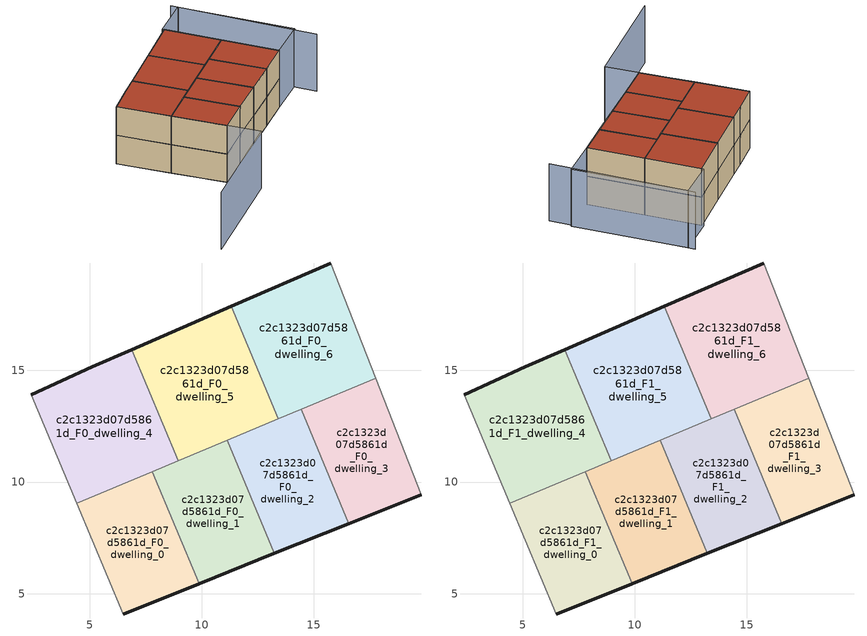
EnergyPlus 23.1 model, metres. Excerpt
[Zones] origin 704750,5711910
c2c1323d07d5861d_F0_dwelling_0
 floor ground (EU_floor_Construction): 9.89,5.46 7.8,10.46 4.42,9.04 6.49,4.1 z0
 wall outside (EU_wall_Construction): 9.89,5.46 6.49,4.1 z0:3
 wall to c2c1323d07d5861d_F0_dwelling_1 (EU_wall_Construction): 7.8,10.46 9.89,5.46 z0:3
 wall adiabatic (EU_wall_Construction): 6.49,4.1 4.42,9.04 z0:3
 wall to c2c1323d07d5861d_F0_dwelling_4 (EU_wall_Construction): 4.42,9.04 7.8,10.46 z0:3
c2c1323d07d5861d_F0_dwelling_1
 floor ground (EU_floor_Construction): 13.25,6.81 11.14,11.86 7.8,10.46 9.89,5.46 z0
 wall outside (EU_wall_Construction): 13.25,6.81 9.89,5.46 z0:3
 wall to c2c1323d07d5861d_F0_dwelling_2 (EU_wall_Construction): 11.14,11.86 13.25,6.81 z0:3
 wall to c2c1323d07d5861d_F0_dwelling_5 (EU_wall_Construction): 8.96,10.95 11.14,11.86 z0:3
 wall to c2c1323d07d5861d_F0_dwelling_4 (EU_wall_Construction): 7.8,10.46 8.96,10.95 z0:3
c2c1323d07d5861d_F0_dwelling_2
 floor ground (EU_floor_Construction): 16.58,8.15 14.44,13.24 11.14,11.86 13.25,6.81 z0
 wall outside (EU_wall_Construction): 16.58,8.15 13.25,6.81 z0:3
 wall to c2c1323d07d5861d_F0_dwelling_3 (EU_wall_Construction): 14.44,13.24 16.58,8.15 z0:3
 wall to c2c1323d07d5861d_F0_dwelling_6 (EU_wall_Construction): 13.43,12.82 14.44,13.24 z0:3
 wall to c2c1323d07d5861d_F0_dwelling_5 (EU_wall_Construction): 11.14,11.86 13.43,12.82 z0:3
c2c1323d07d5861d_F0_dwelling_3
 floor ground (EU_floor_Construction): 19.8,9.44 17.78,14.64 14.44,13.24 16.58,8.15 z0
 wall outside (EU_wall_Construction): 19.8,9.44 16.58,8.15 z0:3
 wall adiabatic (EU_wall_Construction): 17.78,14.64 19.8,9.44 z0:3
 wall to c2c1323d07d5861d_F0_dwelling_6 (EU_wall_Construction): 14.44,13.24 17.78,14.64 z0:3
c2c1323d07d5861d_F0_dwelling_4
 floor ground (EU_floor_Construction): 8.96,10.95 6.88,15.92 5.11,15.15 2.39,13.9 4.42,9.04 z0
 wall outside (EU_wall_Construction): 2.39,13.9 5.11,15.15 6.88,15.92 z0:3
 wall to c2c1323d07d5861d_F0_dwelling_5 (EU_wall_Construction): 6.88,15.92 8.96,10.95 z0:3
 wall adiabatic (EU_wall_Construction): 4.42,9.04 2.39,13.9 z0:3
c2c1323d07d5861d_F0_dwelling_5
 floor ground (EU_floor_Construction): 13.43,12.82 11.32,17.85 6.88,15.92 8.96,10.95 z0
 wall outside (EU_wall_Construction): 6.88,15.92 11.32,17.85 z0:3
 wall to c2c1323d07d5861d_F0_dwelling_6 (EU_wall_Construction): 11.32,17.85 13.43,12.82 z0:3
c2c1323d07d5861d_F0_dwelling_6
 floor ground (EU_floor_Construction): 17.78,14.64 15.77,19.79 11.32,17.85 13.43,12.82 z0
 wall outside (EU_wall_Construction): 11.32,17.85 15.77,19.79 z0:3
 wall adiabatic (EU_wall_Construction): 15.77,19.79 17.78,14.64 z0:3
c2c1323d07d5861d_F1_dwelling_0
 floor to c2c1323d07d5861d_F0_dwelling_0 (EU_floor_Construction): 9.89,5.46 7.8,10.46 4.42,9.04 6.49,4.1 z3
 wall outside (EU_wall_Construction): 9.89,5.46 6.49,4.1 z3:6
 wall to c2c1323d07d5861d_F1_dwelling_1 (EU_wall_Construction): 7.8,10.46 9.89,5.46 z3:6
 wall adiabatic (EU_wall_Construction): 6.49,4.1 4.42,9.04 z3:6
 wall to c2c1323d07d5861d_F1_dwelling_4 (EU_wall_Construction): 4.42,9.04 7.8,10.46 z3:6
 roof outside (EU_roof_Construction): 7.8,10.46 9.89,5.46 6.49,4.1 4.42,9.04 z6
c2c1323d07d5861d_F1_dwelling_1
 floor to c2c1323d07d5861d_F0_dwelling_1 (EU_floor_Construction): 13.25,6.81 11.14,11.86 7.8,10.46 9.89,5.46 z3
 wall outside (EU_wall_Construction): 13.25,6.81 9.89,5.46 z3:6
 wall to c2c1323d07d5861d_F1_dwelling_2 (EU_wall_Construction): 11.14,11.86 13.25,6.81 z3:6
 wall to c2c1323d07d5861d_F1_dwelling_5 (EU_wall_Construction): 8.96,10.95 11.14,11.86 z3:6
 wall to c2c1323d07d5861d_F1_dwelling_4 (EU_wall_Construction): 7.8,10.46 8.96,10.95 z3:6
 roof outside (EU_roof_Construction): 11.14,11.86 13.25,6.81 9.89,5.46 7.8,10.46 z6
c2c1323d07d5861d_F1_dwelling_2
 floor to c2c1323d07d5861d_F0_dwelling_2 (EU_floor_Construction): 16.58,8.15 14.44,13.24 11.14,11.86 13.25,6.81 z3
 wall outside (EU_wall_Construction): 16.58,8.15 13.25,6.81 z3:6
 wall to c2c1323d07d5861d_F1_dwelling_3 (EU_wall_Construction): 14.44,13.24 16.58,8.15 z3:6
 wall to c2c1323d07d5861d_F1_dwelling_6 (EU_wall_Construction): 13.43,12.82 14.44,13.24 z3:6
 wall to c2c1323d07d5861d_F1_dwelling_5 (EU_wall_Construction): 11.14,11.86 13.43,12.82 z3:6
 roof outside (EU_roof_Construction): 14.44,13.24 16.58,8.15 13.25,6.81 11.14,11.86 z6
c2c1323d07d5861d_F1_dwelling_3
 floor to c2c1323d07d5861d_F0_dwelling_3 (EU_floor_Construction): 19.8,9.44 17.78,14.64 14.44,13.24 16.58,8.15 z3
 wall outside (EU_wall_Construction): 19.8,9.44 16.58,8.15 z3:6
 wall adiabatic (EU_wall_Construction): 17.78,14.64 19.8,9.44 z3:6
 wall to c2c1323d07d5861d_F1_dwelling_6 (EU_wall_Construction): 14.44,13.24 17.78,14.64 z3:6
 roof outside (EU_roof_Construction): 17.78,14.64 19.8,9.44 16.58,8.15 14.44,13.24 z6
c2c1323d07d5861d_F1_dwelling_4
 floor to c2c1323d07d5861d_F0_dwelling_4 (EU_floor_Construction): 8.96,10.95 6.88,15.92 5.11,15.15 2.39,13.9 4.42,9.04 z3
 wall outside (EU_wall_Construction): 2.39,13.9 5.11,15.15 6.88,15.92 z3:6
 wall to c2c1323d07d5861d_F1_dwelling_5 (EU_wall_Construction): 6.88,15.92 8.96,10.95 z3:6
 wall adiabatic (EU_wall_Construction): 4.42,9.04 2.39,13.9 z3:6
 roof outside (EU_roof_Construction): 6.88,15.92 8.96,10.95 4.42,9.04 2.39,13.9 5.11,15.15 z6
c2c1323d07d5861d_F1_dwelling_5
 floor to c2c1323d07d5861d_F0_dwelling_5 (EU_floor_Construction): 13.43,12.82 11.32,17.85 6.88,15.92 8.96,10.95 z3
 wall outside (EU_wall_Construction): 6.88,15.92 11.32,17.85 z3:6
 wall to c2c1323d07d5861d_F1_dwelling_6 (EU_wall_Construction): 11.32,17.85 13.43,12.82 z3:6
 roof outside (EU_roof_Construction): 11.32,17.85 13.43,12.82 8.96,10.95 6.88,15.92 z6
c2c1323d07d5861d_F1_dwelling_6
 floor to c2c1323d07d5861d_F0_dwelling_6 (EU_floor_Construction): 17.78,14.64 15.77,19.79 11.32,17.85 13.43,12.82 z3
 wall outside (EU_wall_Construction): 11.32,17.85 15.77,19.79 z3:6
 wall adiabatic (EU_wall_Construction): 15.77,19.79 17.78,14.64 z3:6
 roof outside (EU_roof_Construction): 15.77,19.79 17.78,14.64 13.43,12.82 11.32,17.85 z6
shading: 2.39,13.9 7.77,1.09 / 7.77,1.09 -2.87,-3.38 / 24.22,8.76 19.34,22.1 / 19.8,9.44 15.7,19.98 / 15.7,19.98 19.57,21.49 / 19.57,21.49 23.67,10.95 / 23.67,10.95 19.8,9.44 z0:6
[Building]
EU S2 Campaign: North Axis=0; Terrain=City; Solar Distribution=FullExterior
[Site:Location]
London: Latitude=51.5; Longitude=-0.5; Time Zone=0; Elevation=25
[SizingPeriod:WeatherFileDays]
AnnualSizingPeriod: Begin Month=1; Begin Day of Month=1; End Month=12; End Day of Month=31; Day of Week for Start Day=Monday; Use Weather File Daylight Saving Period=No; Use Weather File Rain and Snow Indicators=No
[MATERIAL]
EU_InternalMass_Material: Roughness=MediumRough; Thickness=0.1; Conductivity=1; Density=1800; Specific Heat=900; Thermal Absorptance=0.9; Solar Absorptance=0.7; Visible Absorptance=0.7
[MATERIAL:NOMASS] Roughness=MediumRough; Thermal Absorptance=0.9; Solar Absorptance=0.7; Visible Absorptance=0.7
Name | Thermal Resistance
EU_wall_NoMass | 0.56902
EU_roof_NoMass | 2.50178
EU_floor_NoMass | 1.93
[CONSTRUCTION]
EU_wall_Construction: EU_wall_NoMass
EU_roof_Construction: EU_roof_NoMass
EU_floor_Construction: EU_floor_NoMass
EU_InternalMass_Construction: EU_InternalMass_Material
[ZONE] Type=1; Multiplier=1; Ceiling Height=autocalculate; Floor Area=autocalculate; Part of Total Floor Area=Yes
Name | Volume
c2c1323d07d5861d_F0_dwelling_0; c2c1323d07d5861d_F1_dwelling_0 | 59.113
c2c1323d07d5861d_F0_dwelling_1; c2c1323d07d5861d_F1_dwelling_1 | 59.1145
c2c1323d07d5861d_F0_dwelling_2; c2c1323d07d5861d_F1_dwelling_2 | 59.1138
c2c1323d07d5861d_F0_dwelling_3; c2c1323d07d5861d_F1_dwelling_3 | 59.1108
c2c1323d07d5861d_F0_dwelling_4; c2c1323d07d5861d_F1_dwelling_4 | 78.802
c2c1323d07d5861d_F0_dwelling_5; c2c1323d07d5861d_F1_dwelling_5 | 78.8218
c2c1323d07d5861d_F0_dwelling_6; c2c1323d07d5861d_F1_dwelling_6 | 78.8035
[INTERNALMASS] Construction=EU_InternalMass_Construction
Name | Zone or ZoneList | Surface Area
c2c1323d07d5861d_F0_dwelling_0_EU_InternalMass | c2c1323d07d5861d_F0_dwelling_0 | 19.7042
c2c1323d07d5861d_F0_dwelling_1_EU_InternalMass | c2c1323d07d5861d_F0_dwelling_1 | 19.7045
c2c1323d07d5861d_F0_dwelling_2_EU_InternalMass | c2c1323d07d5861d_F0_dwelling_2 | 19.7047
c2c1323d07d5861d_F0_dwelling_3_EU_InternalMass | c2c1323d07d5861d_F0_dwelling_3 | 19.7035
c2c1323d07d5861d_F0_dwelling_4_EU_InternalMass | c2c1323d07d5861d_F0_dwelling_4 | 26.2674
c2c1323d07d5861d_F0_dwelling_5_EU_InternalMass | c2c1323d07d5861d_F0_dwelling_5 | 26.2739
c2c1323d07d5861d_F0_dwelling_6_EU_InternalMass | c2c1323d07d5861d_F0_dwelling_6 | 26.2682
c2c1323d07d5861d_F1_dwelling_0_EU_InternalMass | c2c1323d07d5861d_F1_dwelling_0 | 19.7042
c2c1323d07d5861d_F1_dwelling_1_EU_InternalMass | c2c1323d07d5861d_F1_dwelling_1 | 19.7045
c2c1323d07d5861d_F1_dwelling_2_EU_InternalMass | c2c1323d07d5861d_F1_dwelling_2 | 19.7047
c2c1323d07d5861d_F1_dwelling_3_EU_InternalMass | c2c1323d07d5861d_F1_dwelling_3 | 19.7035
c2c1323d07d5861d_F1_dwelling_4_EU_InternalMass | c2c1323d07d5861d_F1_dwelling_4 | 26.2674
c2c1323d07d5861d_F1_dwelling_5_EU_InternalMass | c2c1323d07d5861d_F1_dwelling_5 | 26.2739
c2c1323d07d5861d_F1_dwelling_6_EU_InternalMass | c2c1323d07d5861d_F1_dwelling_6 | 26.2682
[OTHEREQUIPMENT] Fuel Type=Electricity; Design Level Calculation Method=Watts/Area; Power per Zone Floor Area=1; Fraction Latent=0; Fraction Radiant=0; Fraction Lost=0; Carbon Dioxide Generation Rate=0; EndUse Subcategory=EU_Step8_InternalGains
Name | Zone or ZoneList or Space or SpaceList | Schedule
EU_Step8_InternalGain_c2c1323d07d5861d_F0_dwelling_0_f000 | c2c1323d07d5861d_F0_dwelling_0 | EU_Step8_GainSchedule_c2c1323d07d5861d_F0_dwelling_0_f000
EU_Step8_InternalGain_c2c1323d07d5861d_F0_dwelling_1_f000 | c2c1323d07d5861d_F0_dwelling_1 | EU_Step8_GainSchedule_c2c1323d07d5861d_F0_dwelling_1_f000
EU_Step8_InternalGain_c2c1323d07d5861d_F0_dwelling_2_f000 | c2c1323d07d5861d_F0_dwelling_2 | EU_Step8_GainSchedule_c2c1323d07d5861d_F0_dwelling_2_f000
EU_Step8_InternalGain_c2c1323d07d5861d_F0_dwelling_3_f000 | c2c1323d07d5861d_F0_dwelling_3 | EU_Step8_GainSchedule_c2c1323d07d5861d_F0_dwelling_3_f000
EU_Step8_InternalGain_c2c1323d07d5861d_F0_dwelling_4_f000 | c2c1323d07d5861d_F0_dwelling_4 | EU_Step8_GainSchedule_c2c1323d07d5861d_F0_dwelling_4_f000
EU_Step8_InternalGain_c2c1323d07d5861d_F0_dwelling_5_f000 | c2c1323d07d5861d_F0_dwelling_5 | EU_Step8_GainSchedule_c2c1323d07d5861d_F0_dwelling_5_f000
EU_Step8_InternalGain_c2c1323d07d5861d_F0_dwelling_6_f000 | c2c1323d07d5861d_F0_dwelling_6 | EU_Step8_GainSchedule_c2c1323d07d5861d_F0_dwelling_6_f000
EU_Step8_InternalGain_c2c1323d07d5861d_F1_dwelling_0_f000 | c2c1323d07d5861d_F1_dwelling_0 | EU_Step8_GainSchedule_c2c1323d07d5861d_F1_dwelling_0_f000
EU_Step8_InternalGain_c2c1323d07d5861d_F1_dwelling_1_f000 | c2c1323d07d5861d_F1_dwelling_1 | EU_Step8_GainSchedule_c2c1323d07d5861d_F1_dwelling_1_f000
EU_Step8_InternalGain_c2c1323d07d5861d_F1_dwelling_2_f000 | c2c1323d07d5861d_F1_dwelling_2 | EU_Step8_GainSchedule_c2c1323d07d5861d_F1_dwelling_2_f000
EU_Step8_InternalGain_c2c1323d07d5861d_F1_dwelling_3_f000 | c2c1323d07d5861d_F1_dwelling_3 | EU_Step8_GainSchedule_c2c1323d07d5861d_F1_dwelling_3_f000
EU_Step8_InternalGain_c2c1323d07d5861d_F1_dwelling_4_f000 | c2c1323d07d5861d_F1_dwelling_4 | EU_Step8_GainSchedule_c2c1323d07d5861d_F1_dwelling_4_f000
EU_Step8_InternalGain_c2c1323d07d5861d_F1_dwelling_5_f000 | c2c1323d07d5861d_F1_dwelling_5 | EU_Step8_GainSchedule_c2c1323d07d5861d_F1_dwelling_5_f000
EU_Step8_InternalGain_c2c1323d07d5861d_F1_dwelling_6_f000 | c2c1323d07d5861d_F1_dwelling_6 | EU_Step8_GainSchedule_c2c1323d07d5861d_F1_dwelling_6_f000
[ZONEVENTILATION:DESIGNFLOWRATE] Schedule=EU_AlwaysOn; Design Flow Rate Calculation Method=AirChanges/Hour; Air Changes per Hour=0.471031; Ventilation Type=Natural; Fan Pressure Rise=0; Fan Total Efficiency=1; Constant Term Coefficient=1; Temperature Term Coefficient=0; Velocity Term Coefficient=0; Velocity Squared Term Coefficient=0; Minimum Indoor Temperature=-100; Maximum Indoor Temperature=100; Delta Temperature=-100; Minimum Outdoor Temperature=-100; Maximum Outdoor Temperature=100; Maximum Wind Speed=40
Name | Zone or ZoneList or Space or SpaceList
EU_ConstantAir_c2c1323d07d5861d_F0_dwelling_0 | c2c1323d07d5861d_F0_dwelling_0
EU_ConstantAir_c2c1323d07d5861d_F0_dwelling_1 | c2c1323d07d5861d_F0_dwelling_1
EU_ConstantAir_c2c1323d07d5861d_F0_dwelling_2 | c2c1323d07d5861d_F0_dwelling_2
EU_ConstantAir_c2c1323d07d5861d_F0_dwelling_3 | c2c1323d07d5861d_F0_dwelling_3
EU_ConstantAir_c2c1323d07d5861d_F0_dwelling_4 | c2c1323d07d5861d_F0_dwelling_4
EU_ConstantAir_c2c1323d07d5861d_F0_dwelling_5 | c2c1323d07d5861d_F0_dwelling_5
EU_ConstantAir_c2c1323d07d5861d_F0_dwelling_6 | c2c1323d07d5861d_F0_dwelling_6
EU_ConstantAir_c2c1323d07d5861d_F1_dwelling_0 | c2c1323d07d5861d_F1_dwelling_0
EU_ConstantAir_c2c1323d07d5861d_F1_dwelling_1 | c2c1323d07d5861d_F1_dwelling_1
EU_ConstantAir_c2c1323d07d5861d_F1_dwelling_2 | c2c1323d07d5861d_F1_dwelling_2
EU_ConstantAir_c2c1323d07d5861d_F1_dwelling_3 | c2c1323d07d5861d_F1_dwelling_3
EU_ConstantAir_c2c1323d07d5861d_F1_dwelling_4 | c2c1323d07d5861d_F1_dwelling_4
EU_ConstantAir_c2c1323d07d5861d_F1_dwelling_5 | c2c1323d07d5861d_F1_dwelling_5
EU_ConstantAir_c2c1323d07d5861d_F1_dwelling_6 | c2c1323d07d5861d_F1_dwelling_6
[HVACTEMPLATE:THERMOSTAT] Constant Heating Setpoint=20; Constant Cooling Setpoint=50
EU_HeatOnly_c2c1323d07d5861d_F0_dwelling_0; EU_HeatOnly_c2c1323d07d5861d_F0_dwelling_1; EU_HeatOnly_c2c1323d07d5861d_F0_dwelling_2; EU_HeatOnly_c2c1323d07d5861d_F0_dwelling_3; EU_HeatOnly_c2c1323d07d5861d_F0_dwelling_4; EU_HeatOnly_c2c1323d07d5861d_F0_dwelling_5; EU_HeatOnly_c2c1323d07d5861d_F0_dwelling_6; EU_HeatOnly_c2c1323d07d5861d_F1_dwelling_0; EU_HeatOnly_c2c1323d07d5861d_F1_dwelling_1; EU_HeatOnly_c2c1323d07d5861d_F1_dwelling_2; EU_HeatOnly_c2c1323d07d5861d_F1_dwelling_3; EU_HeatOnly_c2c1323d07d5861d_F1_dwelling_4; EU_HeatOnly_c2c1323d07d5861d_F1_dwelling_5; EU_HeatOnly_c2c1323d07d5861d_F1_dwelling_6
[HVACTEMPLATE:ZONE:IDEALLOADSAIRSYSTEM] System Availability Schedule=EU_AlwaysOn; Maximum Heating Supply Air Temperature=50; Minimum Cooling Supply Air Temperature=13; Maximum Heating Supply Air Humidity Ratio=0.0156; Minimum Cooling Supply Air Humidity Ratio=0.0077; Heating Limit=NoLimit; Cooling Limit=NoLimit; Heating Availability Schedule=EU_AlwaysOn; Cooling Availability Schedule=EU_CoolingOff; Dehumidification Control Type=ConstantSensibleHeatRatio; Cooling Sensible Heat Ratio=0.7; Dehumidification Setpoint=60; Humidification Control Type=None; Humidification Setpoint=30; Outdoor Air Method=None; Outdoor Air Flow Rate per Person=0.00944; Outdoor Air Flow Rate per Zone Floor Area=0; Outdoor Air Flow Rate per Zone=0; Demand Controlled Ventilation Type=None; Outdoor Air Economizer Type=NoEconomizer; Heat Recovery Type=None; Sensible Heat Recovery Effectiveness=0.7; Latent Heat Recovery Effectiveness=0.65
Name | Template Thermostat
c2c1323d07d5861d_F0_dwelling_0 | EU_HeatOnly_c2c1323d07d5861d_F0_dwelling_0
c2c1323d07d5861d_F0_dwelling_1 | EU_HeatOnly_c2c1323d07d5861d_F0_dwelling_1
c2c1323d07d5861d_F0_dwelling_2 | EU_HeatOnly_c2c1323d07d5861d_F0_dwelling_2
c2c1323d07d5861d_F0_dwelling_3 | EU_HeatOnly_c2c1323d07d5861d_F0_dwelling_3
c2c1323d07d5861d_F0_dwelling_4 | EU_HeatOnly_c2c1323d07d5861d_F0_dwelling_4
c2c1323d07d5861d_F0_dwelling_5 | EU_HeatOnly_c2c1323d07d5861d_F0_dwelling_5
c2c1323d07d5861d_F0_dwelling_6 | EU_HeatOnly_c2c1323d07d5861d_F0_dwelling_6
c2c1323d07d5861d_F1_dwelling_0 | EU_HeatOnly_c2c1323d07d5861d_F1_dwelling_0
c2c1323d07d5861d_F1_dwelling_1 | EU_HeatOnly_c2c1323d07d5861d_F1_dwelling_1
c2c1323d07d5861d_F1_dwelling_2 | EU_HeatOnly_c2c1323d07d5861d_F1_dwelling_2
c2c1323d07d5861d_F1_dwelling_3 | EU_HeatOnly_c2c1323d07d5861d_F1_dwelling_3
c2c1323d07d5861d_F1_dwelling_4 | EU_HeatOnly_c2c1323d07d5861d_F1_dwelling_4
c2c1323d07d5861d_F1_dwelling_5 | EU_HeatOnly_c2c1323d07d5861d_F1_dwelling_5
c2c1323d07d5861d_F1_dwelling_6 | EU_HeatOnly_c2c1323d07d5861d_F1_dwelling_6
[SIZING:ZONE] Zone Cooling Design Supply Air Temperature Input Method=SupplyAirTemperature; Zone Cooling Design Supply Air Temperature=13; Zone Heating Design Supply Air Temperature Input Method=SupplyAirTemperature; Zone Heating Design Supply Air Temperature=50; Zone Cooling Design Supply Air Humidity Ratio=0.008; Zone Heating Design Supply Air Humidity Ratio=0.008; Cooling Design Air Flow Method=DesignDay; Cooling Design Air Flow Rate=0; Cooling Minimum Air Flow per Zone Floor Area=0.000762; Cooling Minimum Air Flow=0; Cooling Minimum Air Flow Fraction=0.2; Heating Design Air Flow Method=DesignDay; Heating Design Air Flow Rate=0; Heating Maximum Air Flow per Zone Floor Area=0.002032; Heating Maximum Air Flow=0.141576; Heating Maximum Air Flow Fraction=0.3; Account for Dedicated Outdoor Air System=No; Dedicated Outdoor Air System Control Strategy=NeutralSupplyAir; Dedicated Outdoor Air Low Setpoint Temperature for Design=autosize; Dedicated Outdoor Air High Setpoint Temperature for Design=autosize; Zone Load Sizing Method=Sensible Load Only No Latent Load; Zone Latent Cooling Design Supply Air Humidity Ratio Input Method=HumidityRatioDifference; Zone Cooling Design Supply Air Humidity Ratio Difference=0.005; Zone Latent Heating Design Supply Air Humidity Ratio Input Method=HumidityRatioDifference; Zone Humidification Design Supply Air Humidity Ratio Difference=0.005
c2c1323d07d5861d_F0_dwelling_0; c2c1323d07d5861d_F0_dwelling_1; c2c1323d07d5861d_F0_dwelling_2; c2c1323d07d5861d_F0_dwelling_3; c2c1323d07d5861d_F0_dwelling_4; c2c1323d07d5861d_F0_dwelling_5; c2c1323d07d5861d_F0_dwelling_6; c2c1323d07d5861d_F1_dwelling_0; c2c1323d07d5861d_F1_dwelling_1; c2c1323d07d5861d_F1_dwelling_2; c2c1323d07d5861d_F1_dwelling_3; c2c1323d07d5861d_F1_dwelling_4; c2c1323d07d5861d_F1_dwelling_5; c2c1323d07d5861d_F1_dwelling_6
[SCHEDULE:CONSTANT]
Name | Hourly Value
EU_AlwaysOn | 1
EU_CoolingOff | 0
[SCHEDULE:FILE] Column Number=1; Rows to Skip at Top=0; Number of Hours of Data=8760; Column Separator=Comma; Interpolate to Timestep=No; Minutes per Item=60; Adjust Schedule for Daylight Savings=Yes
Name | File
EU_Step8_GainSchedule_c2c1323d07d5861d_F0_dwelling_0_f000 | ../../schedules/c2c1323d07d5861d/c2c1323d07d5861d_F0_dwelling_0_f000_gain.csv
EU_Step8_GainSchedule_c2c1323d07d5861d_F0_dwelling_1_f000 | ../../schedules/c2c1323d07d5861d/c2c1323d07d5861d_F0_dwelling_1_f000_gain.csv
EU_Step8_GainSchedule_c2c1323d07d5861d_F0_dwelling_2_f000 | ../../schedules/c2c1323d07d5861d/c2c1323d07d5861d_F0_dwelling_2_f000_gain.csv
EU_Step8_GainSchedule_c2c1323d07d5861d_F0_dwelling_3_f000 | ../../schedules/c2c1323d07d5861d/c2c1323d07d5861d_F0_dwelling_3_f000_gain.csv
EU_Step8_GainSchedule_c2c1323d07d5861d_F0_dwelling_4_f000 | ../../schedules/c2c1323d07d5861d/c2c1323d07d5861d_F0_dwelling_4_f000_gain.csv
EU_Step8_GainSchedule_c2c1323d07d5861d_F0_dwelling_5_f000 | ../../schedules/c2c1323d07d5861d/c2c1323d07d5861d_F0_dwelling_5_f000_gain.csv
EU_Step8_GainSchedule_c2c1323d07d5861d_F0_dwelling_6_f000 | ../../schedules/c2c1323d07d5861d/c2c1323d07d5861d_F0_dwelling_6_f000_gain.csv
EU_Step8_GainSchedule_c2c1323d07d5861d_F1_dwelling_0_f000 | ../../schedules/c2c1323d07d5861d/c2c1323d07d5861d_F1_dwelling_0_f000_gain.csv
EU_Step8_GainSchedule_c2c1323d07d5861d_F1_dwelling_1_f000 | ../../schedules/c2c1323d07d5861d/c2c1323d07d5861d_F1_dwelling_1_f000_gain.csv
EU_Step8_GainSchedule_c2c1323d07d5861d_F1_dwelling_2_f000 | ../../schedules/c2c1323d07d5861d/c2c1323d07d5861d_F1_dwelling_2_f000_gain.csv
EU_Step8_GainSchedule_c2c1323d07d5861d_F1_dwelling_3_f000 | ../../schedules/c2c1323d07d5861d/c2c1323d07d5861d_F1_dwelling_3_f000_gain.csv
EU_Step8_GainSchedule_c2c1323d07d5861d_F1_dwelling_4_f000 | ../../schedules/c2c1323d07d5861d/c2c1323d07d5861d_F1_dwelling_4_f000_gain.csv
EU_Step8_GainSchedule_c2c1323d07d5861d_F1_dwelling_5_f000 | ../../schedules/c2c1323d07d5861d/c2c1323d07d5861d_F1_dwelling_5_f000_gain.csv
EU_Step8_GainSchedule_c2c1323d07d5861d_F1_dwelling_6_f000 | ../../schedules/c2c1323d07d5861d/c2c1323d07d5861d_F1_dwelling_6_f000_gain.csv
